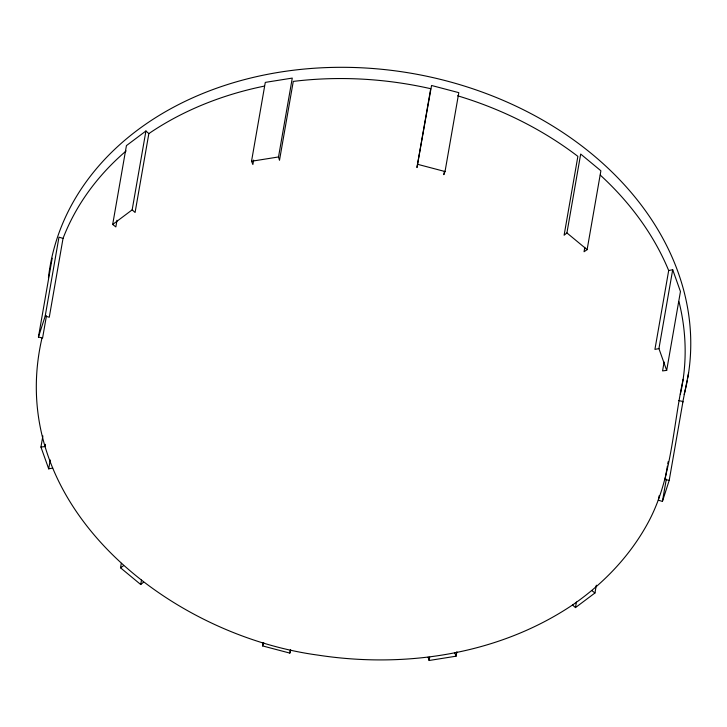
<?xml version="1.0" encoding="UTF-8"?>
<svg xmlns="http://www.w3.org/2000/svg" width="727" height="727" viewBox="0 0 727 727"><rect width="100%" height="100%" fill="white"/><g stroke="black" fill="none" stroke-linecap="round" stroke-linejoin="round"><path stroke-width="1.09" d="M46.464 315.791L42.584 338.01L38.431 337.064L52.199 258.194M38.431 337.064L45.21 316.036L58.969 237.166L63.04 238.383A319.426 248.943 9.9 0 1 126.153 150.943M41.948 338.191C3.571 505.001 168.3 634.907 318.044 655.127C405.057 668.476 498.586 654.609 572.549 604.973C604.246 583.145 631.436 554.456 649.356 520.25C672.002 476.703 672.92 426.358 683.135 379.285M63.04 238.383L49.272 317.254L45.21 316.036M52.717 468.061L48.7 468.851L40.939 447.05L42.884 435.946M45.447 444.324L45.065 446.551L40.939 447.05M48.7 468.851L50.245 459.964M117.011 220.236L115.847 226.906L112.676 224.479L126.434 145.609L145.927 130.987L148.844 133.604L135.086 212.475L132.16 209.858L145.927 130.987M143.528 582.209L140.72 584.526L120.509 567.796L121.291 563.352M140.72 584.526L141.492 580.082M253.65 160.076L252.878 164.52L251.533 161.258L265.291 82.387L292.272 78.089L278.514 156.959L279.504 160.276L293.272 81.406A319.426 248.943 9.9 0 1 430.711 88.703L416.953 167.573L431.556 85.486L458.801 92.656L445.033 171.527L443.833 174.653L444.415 171.318M290.682 649.883L289.837 653.1L262.592 645.921L263.174 642.595M289.837 653.1L290.418 649.765M456.883 651.746L456.102 656.19L429.121 660.489L429.702 657.153M457.601 95.782A319.426 248.943 9.9 0 1 577.874 156.369L564.107 235.239L566.915 232.922L580.682 154.051L600.884 170.781L587.116 249.652L584.045 251.751L584.826 247.307M572.549 604.973L575.466 607.599L576.438 602.038M575.466 607.599L594.959 592.978L596.313 585.199M668.686 270.526L654.918 349.396L658.935 348.606L672.702 269.735L668.686 270.526A319.426 248.943 9.9 0 0 600.284 175.116M664.124 362.019L662.57 370.906L666.686 370.397L680.454 291.527L672.702 269.735M659.135 495.75L658.362 500.194L662.424 501.412L669.203 480.393L682.962 401.522L678.809 400.577M667.377 466.116L665.051 479.447L669.203 480.393M667.759 463.89L668.149 461.672M662.424 501.412L666.305 479.202M688.605 372.842L682.762 402.285M262.592 645.921L263.801 642.795M112.676 224.479L132.16 209.858M120.509 567.796L123.581 565.706M251.533 161.258L278.514 156.959M417.789 164.357L445.033 171.527M591.787 590.551L594.959 592.978M566.915 232.922L587.116 249.652M454.757 652.928L456.102 656.19M658.935 348.606L666.686 370.397M428.13 657.172L429.121 660.489M148.844 133.604A319.426 248.943 9.9 0 1 264.455 86.086M679.018 301.814A319.426 248.943 9.9 0 1 680.354 394.243M687.315 380.439A323.697 252.269 9.9 0 1 684.143 394.397M48.445 277.641A323.697 252.269 9.9 0 1 405.502 72.327A323.697 252.269 9.9 0 1 687.715 378.267"/></g></svg>
